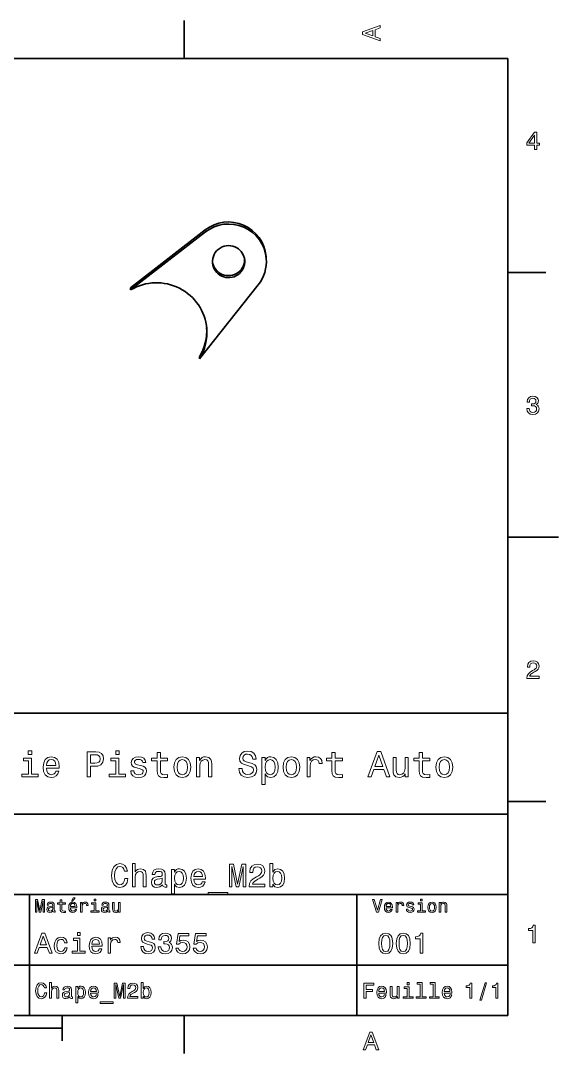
# Model space of a CAD drawing. Extents: x 0 to 297, y 0 to 210.
# Drawn here: x 190.3 to 297, y 2.5 to 207.5 of the extents above; entities that cross this region are included whole.
import ezdxf

# ---------------------------------------------------------------- set-up
doc = ezdxf.new("R2010")
doc.units = 0

msp = doc.modelspace()

# ---------------------------------------------------------------- linework, layer by layer
at = {"color": 7, "lineweight": 35, "ltscale": 0.1875}
for p, q in [((222.699997, 200), (222.699997, 207.5)), ((287, 157.5), (294.5, 157.5)), ((287, 52.5), (294.5, 52.5)), ((222.699997, 10), (222.699997, 2.5))]:
    msp.add_line(p, q, dxfattribs=at)
at = {"color": 7, "lineweight": 35}
for p, q in [((287, 200), (10, 200)), ((287, 10), (287, 200)), ((97, 70), (287, 70)), ((287, 70), (287, 10)), ((162, 50), (287, 50)), ((162, 34), (287, 34)), ((257, 10), (257, 34)), ((162, 20), (287, 20)), ((10, 10), (287, 10)), ((97, 10), (287, 10)), ((98.5, 7.5), (198.5, 7.5))]:
    msp.add_line(p, q, dxfattribs=at)
at = {"color": 7, "lineweight": 35, "ltscale": 0.469645}
for p, q in [((226.898575, 165.957382), (212.050308, 154.449341)), ((226.932709, 165.555969), (212.084442, 154.047928))]:
    msp.add_line(p, q, dxfattribs=at)
at = {"color": 7, "lineweight": 13, "ltscale": 0.010072}
msp.add_line((226.932709, 165.555969), (226.898575, 165.957382), dxfattribs=at)
at = {"color": 7, "lineweight": 35, "ltscale": 0.010072}
for p, q in [((239.011261, 160.306076), (238.977127, 160.707489)), ((212.084442, 154.047928), (212.050308, 154.449341))]:
    msp.add_line(p, q, dxfattribs=at)
at = {"color": 7, "lineweight": 35, "ltscale": 0.469082}
msp.add_line((237.424927, 155.052078), (225.768158, 140.348999), dxfattribs=at)
at = {"color": 7, "lineweight": 35, "ltscale": 0.010071}
msp.add_line((225.734024, 140.750397), (225.768158, 140.348999), dxfattribs=at)
at = {"color": 7, "lineweight": 35, "ltscale": 0.25}
for p, q in [((287, 105), (297, 105)), ((192, 10), (192, 20))]:
    msp.add_line(p, q, dxfattribs=at)
at = {"color": 7, "lineweight": 35, "ltscale": 0.35}
msp.add_line((192, 20), (192, 34), dxfattribs=at)
at = {"color": 7, "lineweight": 35, "ltscale": 0.125}
msp.add_line((198.5, 10), (198.5, 5), dxfattribs=at)
at = {"color": 7, "lineweight": 13}
for points in [[(261.633209, 203.466858), (261.633209, 203.930847), (260.604401, 204.298996), (260.604401, 205.695969), (261.633209, 206.064133), (261.633209, 206.538193), (258.128174, 205.257217), (258.128174, 204.742798)], [(260.17572, 204.460388), (258.632477, 205), (260.17572, 205.539627)], [(292.277374, 181.916794), (292.731262, 181.916794), (292.731262, 182.784225), (293.23056, 182.784225), (293.23056, 183.187683), (292.731262, 183.187683), (292.731262, 185.341141), (292.272339, 185.341141), (290.739197, 183.228027), (290.739197, 182.784225), (292.277374, 182.784225)], [(291.162842, 183.187683), (292.277374, 184.756134), (292.277374, 183.187683)], [(290.729126, 130.51622), (290.729126, 130.480911), (290.809814, 129.996765), (291.046844, 129.633652), (291.420044, 129.401657), (291.914276, 129.315933), (292.438782, 129.401657), (292.832153, 129.623566), (293.08429, 129.976593), (293.175079, 130.430481), (293.134735, 130.728027), (293.023773, 130.970108), (292.842224, 131.156708), (292.600159, 131.292877), (292.927948, 131.565216), (293.043945, 131.998932), (292.968292, 132.392303), (292.751434, 132.68985), (292.398407, 132.87645), (291.914276, 132.942017), (291.460388, 132.861313), (291.112396, 132.63942), (290.885468, 132.286392), (290.809814, 131.817368), (290.809814, 131.782074), (291.258636, 131.782074), (291.299011, 132.104828), (291.430115, 132.336823), (291.641937, 132.478027), (291.939484, 132.528473), (292.201721, 132.488113), (292.393372, 132.382217), (292.509369, 132.210739), (292.554749, 131.97876), (292.509369, 131.731628), (292.388336, 131.565216), (292.176514, 131.46434), (291.889069, 131.434082), (291.692383, 131.439133), (291.692383, 131.04071), (291.939484, 131.050797), (292.257202, 131.005417), (292.494232, 130.884369), (292.635468, 130.687683), (292.685883, 130.430481), (292.630402, 130.13797), (292.484161, 129.921112), (292.252167, 129.784943), (291.944519, 129.739563), (291.626801, 129.789993), (291.394806, 129.941284), (291.248566, 130.183365), (291.193085, 130.51622)], [(290.76947, 76.916786), (293.175079, 76.916786), (293.175079, 77.350502), (291.273773, 77.350502), (291.3797, 77.587532), (291.561249, 77.784218), (292.121033, 78.142288), (292.418579, 78.293587), (292.751434, 78.510445), (292.988464, 78.762604), (293.124634, 79.060158), (293.175079, 79.398056), (293.089355, 79.821686), (292.852325, 80.154541), (292.489197, 80.366356), (292.020172, 80.442001), (291.536041, 80.35627), (291.167877, 80.119232), (290.930847, 79.740997), (290.850159, 79.241714), (290.850159, 79.171112), (291.309082, 79.171112), (291.309082, 79.211456), (291.354462, 79.554398), (291.490631, 79.806557), (291.707489, 79.967941), (291.994965, 80.023415), (292.287476, 79.972984), (292.504333, 79.846901), (292.645538, 79.650215), (292.695984, 79.403099), (292.660675, 79.171112), (292.56485, 78.974426), (292.403473, 78.802956), (292.181549, 78.651657), (291.884003, 78.490273), (291.389771, 78.177589), (291.041779, 77.844742), (290.835022, 77.441284), (290.76947, 76.931915)], [(192.439484, 62.554031), (191.769455, 62.554031), (191.769455, 61.833572), (192.439484, 61.833572)], [(203.462524, 57.381123), (204.125351, 57.381123), (204.125351, 59.492073), (204.860229, 59.492073), (205.602295, 59.528095), (206.193085, 59.780258), (206.574921, 60.270172), (206.704605, 60.940201), (206.603745, 61.559795), (206.315552, 62.013687), (205.840057, 62.287464), (205.191635, 62.381123), (203.462524, 62.381123)], [(205.01152, 61.76873), (205.443802, 61.725502), (205.760803, 61.588615), (205.94812, 61.336452), (206.01297, 60.940201), (205.940918, 60.522331), (205.746399, 60.270172), (205.414978, 60.140488), (204.96109, 60.104465), (204.125351, 60.104465), (204.125351, 61.76873)], [(209.788177, 62.554031), (209.118149, 62.554031), (209.118149, 61.833572), (209.788177, 61.833572)], [(217.353027, 60.579971), (217.353027, 58.64193), (217.396255, 58.015129), (217.597992, 57.582851), (218.001434, 57.330688), (218.685883, 57.244236), (219.43515, 57.280258), (219.43515, 57.827808), (218.887604, 57.78458), (218.390488, 57.842216), (218.123917, 58.022331), (218.008652, 58.324928), (217.98703, 58.75), (217.98703, 60.579971), (219.43515, 60.579971), (219.43515, 61.120316), (217.98703, 61.120316), (217.98703, 62.251438), (217.353027, 62.251438), (217.353027, 61.120316), (216.257935, 61.120316), (216.257935, 60.579971)], [(234.20462, 59.030979), (233.548996, 59.030979), (233.693085, 58.267288), (234.053314, 57.70533), (234.608078, 57.366714), (235.357361, 57.244236), (236.099426, 57.359509), (236.654175, 57.67651), (237.007202, 58.17363), (237.136902, 58.82925), (237.028824, 59.420029), (236.726227, 59.801872), (236.236313, 60.054031), (235.580704, 60.241352), (235.018738, 60.378242), (234.651306, 60.536743), (234.442368, 60.767288), (234.377533, 61.127522), (234.442368, 61.451729), (234.629684, 61.696686), (234.917877, 61.862389), (235.314133, 61.920029), (235.71759, 61.84798), (236.034592, 61.653458), (236.24353, 61.32925), (236.344391, 60.889767), (237, 60.889767), (237, 60.904179), (236.884735, 61.581409), (236.546112, 62.085732), (236.01297, 62.402737), (235.292511, 62.510807), (234.644104, 62.402737), (234.139771, 62.100143), (233.815567, 61.631844), (233.700287, 61.026657), (233.793961, 60.486309), (234.067734, 60.118874), (234.5, 59.873917), (235.09079, 59.6866), (235.674362, 59.520893), (236.113831, 59.362389), (236.380402, 59.131844), (236.47406, 58.757202), (236.387619, 58.375359), (236.164276, 58.087173), (235.825653, 57.907059), (235.386169, 57.849422), (234.896255, 57.928673), (234.521622, 58.159222), (234.283875, 58.533859)], [(252.05043, 60.579971), (252.05043, 58.64193), (252.093658, 58.015129), (252.29538, 57.582851), (252.698853, 57.330688), (253.383286, 57.244236), (254.132568, 57.280258), (254.132568, 57.827808), (253.585022, 57.78458), (253.087891, 57.842216), (252.82132, 58.022331), (252.706055, 58.324928), (252.684448, 58.75), (252.684448, 60.579971), (254.132568, 60.579971), (254.132568, 61.120316), (252.684448, 61.120316), (252.684448, 62.251438), (252.05043, 62.251438), (252.05043, 61.120316), (250.955322, 61.120316), (250.955322, 60.579971)], [(259.175781, 57.381123), (259.838623, 57.381123), (260.364563, 58.850864), (262.360229, 58.850864), (262.886169, 57.381123), (263.563416, 57.381123), (261.733429, 62.388329), (260.998566, 62.388329)], [(260.595093, 59.463257), (261.365997, 61.667866), (262.136902, 59.463257)], [(269.399109, 60.579971), (269.399109, 58.64193), (269.442352, 58.015129), (269.644073, 57.582851), (270.047546, 57.330688), (270.731995, 57.244236), (271.481262, 57.280258), (271.481262, 57.827808), (270.933716, 57.78458), (270.436584, 57.842216), (270.170013, 58.022331), (270.054749, 58.324928), (270.033142, 58.75), (270.033142, 60.579971), (271.481262, 60.579971), (271.481262, 61.120316), (270.033142, 61.120316), (270.033142, 62.251438), (269.399109, 62.251438), (269.399109, 61.120316), (268.304016, 61.120316), (268.304016, 60.579971)], [(192.417862, 57.914265), (192.417862, 61.120316), (190.789627, 61.120316), (190.789627, 60.579971), (191.783859, 60.579971), (191.783859, 57.914265), (190.48703, 57.914265), (190.48703, 57.381123), (193.729111, 57.381123), (193.729111, 57.914265)], [(195.37175, 59.131844), (197.907776, 59.131844), (197.914978, 59.427231), (197.799713, 60.255764), (197.482712, 60.875359), (196.978378, 61.25), (196.30835, 61.386887), (195.65274, 61.242794), (195.148407, 60.839336), (194.824203, 60.183716), (194.708923, 59.319164), (194.817001, 58.432995), (195.141205, 57.78458), (195.638321, 57.381123), (196.286743, 57.244236), (196.848694, 57.337894), (197.309799, 57.582851), (197.648407, 57.971901), (197.842941, 58.490631), (197.216141, 58.490631), (197.086456, 58.20245), (196.899139, 57.986309), (196.365997, 57.8134), (195.955322, 57.892651), (195.645538, 58.14481), (195.443802, 58.555473), (195.37175, 59.110229)], [(195.37175, 59.664986), (195.451004, 60.162102), (195.645538, 60.529537), (195.940918, 60.75288), (196.329971, 60.83213), (196.711807, 60.75288), (197.007202, 60.529537), (197.187317, 60.162102), (197.252167, 59.664986)], [(209.766571, 57.914265), (209.766571, 61.120316), (208.138321, 61.120316), (208.138321, 60.579971), (209.132568, 60.579971), (209.132568, 57.914265), (207.835724, 57.914265), (207.835724, 57.381123), (211.077805, 57.381123), (211.077805, 57.914265)], [(214.060516, 59.636166), (213.44812, 59.780258), (212.994232, 59.945965), (212.842941, 60.28458), (212.886169, 60.522331), (213.03746, 60.695244), (213.282425, 60.803314), (213.635437, 60.846542), (213.97406, 60.803314), (214.240631, 60.67363), (214.413544, 60.479107), (214.485596, 60.219738), (215.105194, 60.219738), (215.105194, 60.23415), (214.997116, 60.70245), (214.701721, 61.069885), (214.240631, 61.30043), (213.635437, 61.386887), (213.023056, 61.30043), (212.57637, 61.062679), (212.29538, 60.709652), (212.208939, 60.262966), (212.273773, 59.830688), (212.475494, 59.528095), (212.806915, 59.311958), (213.289627, 59.16066), (213.995682, 58.987751), (214.427948, 58.807636), (214.543228, 58.663544), (214.586456, 58.447407), (214.521606, 58.180836), (214.348694, 57.979107), (214.067719, 57.849422), (213.693085, 57.806194), (213.296829, 57.849422), (213.008636, 58.000721), (212.814117, 58.245674), (212.734863, 58.584293), (212.122482, 58.584293), (212.223343, 58.007923), (212.518738, 57.590057), (212.98703, 57.337894), (213.635437, 57.244236), (214.312683, 57.337894), (214.809799, 57.590057), (215.112396, 57.993515), (215.220459, 58.519451), (215.141205, 58.973343), (214.917862, 59.283138), (214.55043, 59.484871)], [(220.65274, 59.311958), (220.768005, 58.432995), (221.099426, 57.78458), (221.625366, 57.381123), (222.331421, 57.244236), (223.030258, 57.381123), (223.556198, 57.777374), (223.887604, 58.425793), (224.010086, 59.311958), (223.887604, 60.190922), (223.556198, 60.846542), (223.030258, 61.242794), (222.331421, 61.386887), (221.625366, 61.242794), (221.099426, 60.839336), (220.768005, 60.190922)], [(221.301147, 59.319164), (221.365997, 59.967579), (221.567719, 60.435879), (221.891937, 60.72406), (222.331421, 60.824928), (222.763687, 60.72406), (223.087891, 60.443081), (223.289627, 59.967579), (223.361679, 59.319164), (223.289627, 58.663544), (223.087891, 58.188038), (222.763687, 57.899853), (222.331421, 57.806194), (221.891937, 57.899853), (221.567719, 58.188038), (221.365997, 58.663544)], [(225.177246, 57.381123), (225.811249, 57.381123), (225.811249, 59.614552), (225.876083, 60.12608), (226.085022, 60.500717), (226.409225, 60.731266), (226.841507, 60.817722), (227.187317, 60.745674), (227.403458, 60.551151), (227.511536, 60.226944), (227.547546, 59.794666), (227.547546, 57.381123), (228.181564, 57.381123), (228.181564, 59.924351), (228.15274, 60.435879), (228.023056, 60.86095), (227.597992, 61.25), (226.935165, 61.386887), (226.567719, 61.336452), (226.257935, 61.199566), (225.991364, 60.969017), (225.782425, 60.659222), (225.782425, 61.25), (225.177246, 61.25)], [(238.786743, 60.652016), (238.786743, 61.25), (238.15274, 61.25), (238.15274, 55.882565), (238.786743, 55.882565), (238.786743, 57.971901), (239.010101, 57.633286), (239.262253, 57.409943), (239.896271, 57.244236), (240.50145, 57.381123), (240.976959, 57.791786), (241.286743, 58.440201), (241.402023, 59.319164), (241.286743, 60.190922), (240.976959, 60.839336), (240.50145, 61.242794), (239.896271, 61.386887), (239.550446, 61.343658), (239.255051, 61.206772), (239.002899, 60.976223)], [(239.788193, 57.8134), (239.363129, 57.907059), (239.053314, 58.195244), (238.858795, 58.663544), (238.793945, 59.319164), (238.858795, 59.967579), (239.053314, 60.435879), (239.363129, 60.716858), (239.788193, 60.817722), (240.177246, 60.716858), (240.48703, 60.428673), (240.681564, 59.960373), (240.753601, 59.319164), (240.681564, 58.67075), (240.48703, 58.195244), (240.177246, 57.907059)], [(242.338623, 59.311958), (242.453888, 58.432995), (242.785309, 57.78458), (243.311249, 57.381123), (244.017303, 57.244236), (244.716141, 57.381123), (245.242081, 57.777374), (245.573486, 58.425793), (245.695969, 59.311958), (245.573486, 60.190922), (245.242081, 60.846542), (244.716141, 61.242794), (244.017303, 61.386887), (243.311249, 61.242794), (242.785309, 60.839336), (242.453888, 60.190922)], [(242.98703, 59.319164), (243.05188, 59.967579), (243.253601, 60.435879), (243.57782, 60.72406), (244.017303, 60.824928), (244.449585, 60.72406), (244.773773, 60.443081), (244.97551, 59.967579), (245.047546, 59.319164), (244.97551, 58.663544), (244.773773, 58.188038), (244.449585, 57.899853), (244.017303, 57.806194), (243.57782, 57.899853), (243.253601, 58.188038), (243.05188, 58.663544)], [(247.100861, 57.381123), (247.734863, 57.381123), (247.734863, 59.592937), (247.799713, 60.12608), (247.994232, 60.507923), (248.311249, 60.738472), (248.736313, 60.817722), (249.053314, 60.767288), (249.291077, 60.623199), (249.435165, 60.378242), (249.485596, 60.046829), (250.126801, 60.046829), (250.040344, 60.630402), (249.802597, 61.048271), (249.406342, 61.30043), (248.865997, 61.386887), (248.498566, 61.32925), (248.181549, 61.185158), (247.900574, 60.940201), (247.677246, 60.608788), (247.677246, 61.25), (247.100861, 61.25)], [(267.194519, 61.25), (266.560516, 61.25), (266.560516, 59.016571), (266.488464, 58.497837), (266.279541, 58.123196), (265.955322, 57.892651), (265.530243, 57.820602), (265.19165, 57.878242), (264.975494, 58.051151), (264.853027, 58.346542), (264.824219, 58.764408), (264.824219, 61.25), (264.190186, 61.25), (264.190186, 58.706772), (264.211792, 58.195244), (264.348694, 57.770172), (264.766571, 57.381123), (265.436584, 57.244236), (265.796814, 57.294666), (266.106628, 57.424351), (266.373199, 57.647694), (266.589325, 57.971901), (266.589325, 57.381123), (267.194519, 57.381123)], [(272.698853, 59.311958), (272.814117, 58.432995), (273.145508, 57.78458), (273.671448, 57.381123), (274.377502, 57.244236), (275.076355, 57.381123), (275.602295, 57.777374), (275.933716, 58.425793), (276.056183, 59.311958), (275.933716, 60.190922), (275.602295, 60.846542), (275.076355, 61.242794), (274.377502, 61.386887), (273.671448, 61.242794), (273.145508, 60.839336), (272.814117, 60.190922)], [(273.34726, 59.319164), (273.412109, 59.967579), (273.613831, 60.435879), (273.938019, 60.72406), (274.377502, 60.824928), (274.809784, 60.72406), (275.134003, 60.443081), (275.335724, 59.967579), (275.407776, 59.319164), (275.335724, 58.663544), (275.134003, 58.188038), (274.809784, 57.899853), (274.377502, 57.806194), (273.938019, 57.899853), (273.613831, 58.188038), (273.412109, 58.663544)], [(210.9366, 37.203171), (210.806915, 36.658501), (210.592941, 36.269451), (210.294662, 36.029537), (209.944519, 35.951729), (209.523056, 36.068443), (209.192352, 36.418587), (208.971893, 36.989193), (208.900574, 37.780258), (208.971893, 38.564842), (209.185867, 39.14193), (209.516571, 39.492073), (209.944519, 39.615273), (210.255753, 39.55043), (210.521606, 39.368874), (210.729095, 39.077087), (210.87175, 38.675072), (211.487747, 38.675072), (211.293228, 39.291065), (210.956039, 39.757923), (210.495667, 40.049709), (209.944519, 40.153458), (209.257202, 39.991352), (208.731979, 39.537464), (208.394806, 38.791786), (208.278091, 37.780258), (208.394806, 36.76873), (208.731979, 36.023052), (209.257202, 35.562679), (209.944519, 35.407059), (210.547546, 35.530258), (211.033859, 35.873917), (211.377518, 36.438038), (211.559067, 37.203171)], [(212.447403, 35.530258), (213.018005, 35.530258), (213.018005, 37.540344), (213.07637, 38.000721), (213.264404, 38.337894), (213.556198, 38.545387), (213.945236, 38.623199), (214.256485, 38.558357), (214.451004, 38.383286), (214.548264, 38.091499), (214.580688, 37.70245), (214.580688, 35.530258), (215.151291, 35.530258), (215.151291, 37.819164), (215.125351, 38.279537), (215.008636, 38.662102), (214.626068, 39.012245), (214.029541, 39.135445), (213.705322, 39.090057), (213.426514, 38.966858), (213.193085, 38.772331), (213.018005, 38.506485), (213.018005, 40.185879), (212.447403, 40.185879)], [(218.419312, 35.98415), (218.419312, 35.964695), (218.451721, 35.744236), (218.548981, 35.588615), (218.957489, 35.465416), (219.275208, 35.517288), (219.275208, 35.958214), (219.139038, 35.938759), (218.957489, 36.023052), (218.925064, 36.282421), (218.925064, 38.085014), (218.84726, 38.545387), (218.620316, 38.869595), (218.224777, 39.064121), (217.667145, 39.135445), (217.122467, 39.057636), (216.720459, 38.837173), (216.467575, 38.493515), (216.383286, 38.039623), (216.383286, 38.000721), (216.895523, 38.000721), (216.940918, 38.273052), (217.083572, 38.467579), (217.317001, 38.584293), (217.64769, 38.629681), (217.965408, 38.59726), (218.192352, 38.5), (218.328522, 38.331409), (218.373917, 38.09798), (218.347977, 37.825645), (218.244232, 37.68948), (217.984863, 37.624638), (217.49855, 37.572765), (216.940918, 37.456051), (216.54538, 37.248558), (216.311951, 36.924351), (216.240631, 36.444523), (216.305466, 36.016571), (216.506485, 35.698845), (216.830688, 35.497837), (217.278091, 35.426514), (217.881119, 35.562679)], [(220.792496, 38.474064), (220.792496, 39.012245), (220.221893, 39.012245), (220.221893, 34.181557), (220.792496, 34.181557), (220.792496, 36.061958), (220.993515, 35.757202), (221.220459, 35.556194), (221.791061, 35.407059), (222.335724, 35.530258), (222.763687, 35.899857), (223.042496, 36.483429), (223.146255, 37.274494), (223.042496, 38.059078), (222.763687, 38.642651), (222.335724, 39.005764), (221.791061, 39.135445), (221.479828, 39.096542), (221.213974, 38.973343), (220.98703, 38.76585)], [(224.657059, 37.105907), (226.939484, 37.105907), (226.945953, 37.371758), (226.842209, 38.117435), (226.556915, 38.675072), (226.103027, 39.012245), (225.5, 39.135445), (224.909943, 39.005764), (224.456055, 38.642651), (224.164261, 38.052593), (224.060516, 37.274494), (224.157776, 36.476944), (224.44957, 35.893372), (224.896973, 35.530258), (225.480545, 35.407059), (225.986313, 35.491352), (226.401291, 35.711815), (226.706055, 36.061958), (226.881119, 36.528816), (226.317001, 36.528816), (226.200287, 36.269451), (226.031693, 36.074928), (225.551865, 35.919308), (225.182266, 35.990631), (224.903458, 36.217579), (224.721893, 36.587173), (224.657059, 37.086452)], [(231.685883, 35.530258), (232.18515, 35.530258), (232.18515, 39.615273), (233.028091, 35.530258), (233.585724, 35.530258), (234.42218, 39.615273), (234.42218, 35.530258), (234.927948, 35.530258), (234.927948, 40.030258), (234.136887, 40.030258), (233.306915, 36.061958), (232.483429, 40.030258), (231.685883, 40.030258)], [(235.628235, 35.530258), (238.721176, 35.530258), (238.721176, 36.087894), (236.276657, 36.087894), (236.412811, 36.392651), (236.64624, 36.645531), (237.365997, 37.105907), (237.74855, 37.30043), (238.176514, 37.57925), (238.481262, 37.903458), (238.656342, 38.286022), (238.721176, 38.720459), (238.610947, 39.265129), (238.306183, 39.693081), (237.839325, 39.965416), (237.236298, 40.062679), (236.613831, 39.95245), (236.140488, 39.647694), (235.835724, 39.161381), (235.731979, 38.519451), (235.731979, 38.428673), (236.322037, 38.428673), (236.322037, 38.480545), (236.380402, 38.921467), (236.555466, 39.245674), (236.83429, 39.453171), (237.203888, 39.524494), (237.579971, 39.459652), (237.85878, 39.29755), (238.040344, 39.044666), (238.105179, 38.726944), (238.059799, 38.428673), (237.9366, 38.175793), (237.729095, 37.95533), (237.443802, 37.760807), (237.061234, 37.553314), (236.425781, 37.151295), (235.978378, 36.723343), (235.712524, 36.204609), (235.628235, 35.549709)], [(240.309784, 36.068443), (240.731262, 35.569164), (241.30835, 35.407059), (241.853027, 35.530258), (242.28746, 35.899857), (242.559784, 36.489914), (242.663544, 37.274494), (242.559784, 38.059078), (242.280975, 38.642651), (241.853027, 39.005764), (241.30835, 39.135445), (240.737747, 38.966858), (240.504318, 38.759365), (240.309784, 38.480545), (240.309784, 40.185879), (239.739182, 40.185879), (239.739182, 35.530258), (240.309784, 35.530258)], [(218.354462, 36.749279), (218.276657, 36.412102), (218.069153, 36.152737), (217.757919, 35.98415), (217.375351, 35.925793), (217.128952, 35.958214), (216.953888, 36.061958), (216.843658, 36.243515), (216.811234, 36.496395), (216.837173, 36.723343), (216.940918, 36.885445), (217.355896, 37.067001), (217.881119, 37.14481), (218.354462, 37.30043)], [(221.693802, 35.919308), (221.311234, 36.003601), (221.03241, 36.262966), (220.857346, 36.684437), (220.798981, 37.274494), (220.857346, 37.858067), (221.03241, 38.279537), (221.311234, 38.532421), (221.693802, 38.623199), (222.043945, 38.532421), (222.322754, 38.273052), (222.497833, 37.851585), (222.562683, 37.274494), (222.497833, 36.690922), (222.322754, 36.262966), (222.043945, 36.003601)], [(224.657059, 37.585735), (224.728378, 38.033138), (224.903458, 38.363831), (225.169312, 38.564842), (225.51944, 38.636166), (225.863113, 38.564842), (226.128952, 38.363831), (226.291061, 38.033138), (226.349426, 37.585735)], [(242.079956, 37.274494), (242.015121, 36.690922), (241.840057, 36.262966), (241.561234, 36.003601), (241.21109, 35.919308), (240.828522, 36.003601), (240.549713, 36.262966), (240.374634, 36.684437), (240.316284, 37.274494), (240.374634, 37.858067), (240.549713, 38.279537), (240.828522, 38.532421), (241.21109, 38.623199), (241.561234, 38.532421), (241.840057, 38.273052), (242.015121, 37.851585)], [(193.183716, 30.530979), (193.46109, 30.530979), (193.46109, 32.80043), (193.929398, 30.530979), (194.239197, 30.530979), (194.703888, 32.80043), (194.703888, 30.530979), (194.984863, 30.530979), (194.984863, 33.030979), (194.545395, 33.030979), (194.08429, 30.826368), (193.626801, 33.030979), (193.183716, 33.030979)], [(198.100861, 32.130402), (198.100861, 31.161383), (198.122482, 30.847982), (198.223343, 30.631844), (198.425079, 30.505762), (198.767288, 30.462536), (199.141937, 30.480547), (199.141937, 30.754322), (198.868149, 30.732708), (198.619598, 30.761526), (198.486313, 30.851583), (198.42868, 31.002882), (198.417862, 31.215418), (198.417862, 32.130402), (199.141937, 32.130402), (199.141937, 32.400574), (198.417862, 32.400574), (198.417862, 32.966137), (198.100861, 32.966137), (198.100861, 32.400574), (197.553314, 32.400574), (197.553314, 32.130402)], [(200.341492, 32.728386), (200.554031, 32.728386), (201.054749, 33.340778), (200.701736, 33.340778)], [(205.161377, 33.117435), (204.82637, 33.117435), (204.82637, 32.757202), (205.161377, 32.757202)], [(227.451721, 34.453888), (227.451721, 34), (231.355179, 34), (231.355179, 34.453888)], [(261.71109, 33.03458), (261.08429, 30.905619), (260.439484, 33.03458), (260.09726, 33.03458), (260.904175, 30.530979), (261.264404, 30.530979), (262.053314, 33.03458)], [(269.992798, 33.117435), (269.657776, 33.117435), (269.657776, 32.757202), (269.992798, 32.757202)], [(196.656342, 30.78314), (196.656342, 30.772333), (196.674347, 30.649855), (196.728394, 30.5634), (196.955338, 30.494957), (197.131851, 30.523775), (197.131851, 30.768732), (197.056198, 30.757925), (196.955338, 30.804754), (196.937317, 30.948847), (196.937317, 31.950287), (196.894089, 32.206051), (196.768005, 32.386166), (196.548264, 32.494236), (196.23848, 32.533859), (195.935883, 32.490635), (195.71254, 32.368156), (195.572052, 32.177231), (195.525223, 31.925072), (195.525223, 31.903458), (195.809799, 31.903458), (195.835022, 32.054756), (195.914261, 32.162823), (196.043945, 32.227665), (196.227661, 32.25288), (196.404175, 32.234871), (196.530258, 32.180836), (196.605911, 32.087173), (196.631119, 31.957493), (196.616714, 31.806194), (196.559082, 31.730547), (196.414978, 31.694523), (196.144806, 31.665705), (195.835022, 31.600864), (195.61528, 31.48559), (195.485596, 31.305475), (195.445969, 31.038904), (195.481995, 30.801151), (195.593658, 30.62464), (195.773773, 30.512968), (196.022339, 30.473343), (196.357346, 30.54899)], [(196.620316, 31.208212), (196.577087, 31.020893), (196.461823, 30.876801), (196.28891, 30.78314), (196.07637, 30.750719), (195.939484, 30.768732), (195.842224, 30.826368), (195.780975, 30.927233), (195.76297, 31.067722), (195.777374, 31.193804), (195.835022, 31.283861), (196.065567, 31.384726), (196.357346, 31.427954), (196.620316, 31.514408)], [(200.121765, 31.40634), (201.389771, 31.40634), (201.393372, 31.554033), (201.335739, 31.9683), (201.177231, 32.278099), (200.925079, 32.465416), (200.590057, 32.533859), (200.262253, 32.461815), (200.010086, 32.260086), (199.847977, 31.932276), (199.790344, 31.5), (199.844376, 31.056915), (200.006485, 30.732708), (200.255051, 30.530979), (200.579254, 30.462536), (200.860229, 30.509365), (201.090775, 30.631844), (201.260086, 30.826368), (201.357346, 31.085733), (201.043945, 31.085733), (200.979111, 30.941643), (200.885452, 30.833572), (200.618881, 30.747118), (200.413544, 30.786743), (200.258652, 30.912823), (200.157776, 31.118155), (200.121765, 31.395533)], [(200.121765, 31.672911), (200.161377, 31.921469), (200.258652, 32.105186), (200.406342, 32.216858), (200.600861, 32.256485), (200.791794, 32.216858), (200.939484, 32.105186), (201.029541, 31.921469), (201.061966, 31.672911)], [(202.131851, 30.530979), (202.448853, 30.530979), (202.448853, 31.636887), (202.481262, 31.903458), (202.578537, 32.094379), (202.73703, 32.209652), (202.94957, 32.249279), (203.108063, 32.224064), (203.226944, 32.152016), (203.298996, 32.029537), (203.324203, 31.863832), (203.644806, 31.863832), (203.601593, 32.155621), (203.482712, 32.364552), (203.284576, 32.490635), (203.014404, 32.533859), (202.830688, 32.505043), (202.672195, 32.432995), (202.531708, 32.310516), (202.420029, 32.144814), (202.420029, 32.465416), (202.131851, 32.465416)], [(205.150574, 30.79755), (205.150574, 32.400574), (204.336456, 32.400574), (204.336456, 32.130402), (204.833572, 32.130402), (204.833572, 30.79755), (204.185165, 30.79755), (204.185165, 30.530979), (205.806198, 30.530979), (205.806198, 30.79755)], [(207.499283, 30.78314), (207.499283, 30.772333), (207.517288, 30.649855), (207.57132, 30.5634), (207.798264, 30.494957), (207.974777, 30.523775), (207.974777, 30.768732), (207.899139, 30.757925), (207.798264, 30.804754), (207.780258, 30.948847), (207.780258, 31.950287), (207.73703, 32.206051), (207.610947, 32.386166), (207.391205, 32.494236), (207.081406, 32.533859), (206.778824, 32.490635), (206.555481, 32.368156), (206.414978, 32.177231), (206.368149, 31.925072), (206.368149, 31.903458), (206.65274, 31.903458), (206.677948, 32.054756), (206.757202, 32.162823), (206.886887, 32.227665), (207.070602, 32.25288), (207.247116, 32.234871), (207.373199, 32.180836), (207.448853, 32.087173), (207.47406, 31.957493), (207.459656, 31.806194), (207.402023, 31.730547), (207.257919, 31.694523), (206.987747, 31.665705), (206.677948, 31.600864), (206.458206, 31.48559), (206.328537, 31.305475), (206.28891, 31.038904), (206.324921, 30.801151), (206.4366, 30.62464), (206.616714, 30.512968), (206.86528, 30.473343), (207.200287, 30.54899)], [(207.463257, 31.208212), (207.420029, 31.020893), (207.304749, 30.876801), (207.131851, 30.78314), (206.919312, 30.750719), (206.782425, 30.768732), (206.68515, 30.826368), (206.623917, 30.927233), (206.605911, 31.067722), (206.620316, 31.193804), (206.677948, 31.283861), (206.908508, 31.384726), (207.200287, 31.427954), (207.463257, 31.514408)], [(210.010086, 32.465416), (209.693085, 32.465416), (209.693085, 31.348703), (209.657059, 31.089336), (209.552597, 30.902016), (209.390488, 30.786743), (209.177948, 30.750719), (209.008636, 30.779539), (208.900574, 30.865993), (208.83934, 31.013687), (208.824921, 31.222622), (208.824921, 32.465416), (208.507919, 32.465416), (208.507919, 31.193804), (208.518738, 30.93804), (208.587173, 30.725504), (208.796112, 30.530979), (209.131119, 30.462536), (209.311234, 30.487751), (209.466141, 30.552593), (209.599426, 30.664265), (209.707489, 30.826368), (209.707489, 30.530979), (210.010086, 30.530979)], [(262.784576, 31.40634), (264.052582, 31.40634), (264.056183, 31.554033), (263.998566, 31.9683), (263.840057, 32.278099), (263.587891, 32.465416), (263.252869, 32.533859), (262.925079, 32.461815), (262.672913, 32.260086), (262.510803, 31.932276), (262.453156, 31.5), (262.507202, 31.056915), (262.669312, 30.732708), (262.917877, 30.530979), (263.242065, 30.462536), (263.523041, 30.509365), (263.753601, 30.631844), (263.922913, 30.826368), (264.020172, 31.085733), (263.706787, 31.085733), (263.641937, 30.941643), (263.548279, 30.833572), (263.281708, 30.747118), (263.076355, 30.786743), (262.921478, 30.912823), (262.820618, 31.118155), (262.784576, 31.395533)], [(262.784576, 31.672911), (262.824219, 31.921469), (262.921478, 32.105186), (263.069153, 32.216858), (263.263702, 32.256485), (263.45462, 32.216858), (263.602295, 32.105186), (263.692352, 31.921469), (263.724792, 31.672911)], [(264.794678, 30.530979), (265.111664, 30.530979), (265.111664, 31.636887), (265.144104, 31.903458), (265.241364, 32.094379), (265.399841, 32.209652), (265.612396, 32.249279), (265.770905, 32.224064), (265.889771, 32.152016), (265.961823, 32.029537), (265.98703, 31.863832), (266.307648, 31.863832), (266.264404, 32.155621), (266.145538, 32.364552), (265.947418, 32.490635), (265.677246, 32.533859), (265.49353, 32.505043), (265.335022, 32.432995), (265.194519, 32.310516), (265.082855, 32.144814), (265.082855, 32.465416), (264.794678, 32.465416)], [(267.791779, 31.658501), (267.485596, 31.730547), (267.258636, 31.8134), (267.182983, 31.982708), (267.20462, 32.101585), (267.280273, 32.188038), (267.40274, 32.242073), (267.579254, 32.263687), (267.748566, 32.242073), (267.881836, 32.177231), (267.968292, 32.079971), (268.004333, 31.950287), (268.314117, 31.950287), (268.314117, 31.957493), (268.260101, 32.191643), (268.112396, 32.375359), (267.881836, 32.490635), (267.579254, 32.533859), (267.273041, 32.490635), (267.049713, 32.371758), (266.90921, 32.195244), (266.865997, 31.971901), (266.898407, 31.755764), (266.999268, 31.604465), (267.164978, 31.496397), (267.406342, 31.420748), (267.759369, 31.334293), (267.975494, 31.244236), (268.033142, 31.17219), (268.054749, 31.064121), (268.022339, 30.930836), (267.935883, 30.829971), (267.79538, 30.765129), (267.608063, 30.743515), (267.409943, 30.765129), (267.265839, 30.840778), (267.168579, 30.963255), (267.128967, 31.132565), (266.822754, 31.132565), (266.873199, 30.844379), (267.020905, 30.635447), (267.255035, 30.509365), (267.579254, 30.462536), (267.917877, 30.509365), (268.166412, 30.635447), (268.317719, 30.837175), (268.371765, 31.100143), (268.332123, 31.327089), (268.220459, 31.481987), (268.036743, 31.582851)], [(269.981995, 30.79755), (269.981995, 32.400574), (269.167877, 32.400574), (269.167877, 32.130402), (269.664978, 32.130402), (269.664978, 30.79755), (269.016571, 30.79755), (269.016571, 30.530979), (270.637604, 30.530979), (270.637604, 30.79755)], [(271.087891, 31.496397), (271.145538, 31.056915), (271.311249, 30.732708), (271.574219, 30.530979), (271.927246, 30.462536), (272.276672, 30.530979), (272.539612, 30.729107), (272.705322, 31.053314), (272.766571, 31.496397), (272.705322, 31.935879), (272.539612, 32.263687), (272.276672, 32.461815), (271.927246, 32.533859), (271.574219, 32.461815), (271.311249, 32.260086), (271.145538, 31.935879)], [(271.412109, 31.5), (271.444519, 31.824207), (271.54538, 32.058357), (271.707489, 32.20245), (271.927246, 32.25288), (272.143372, 32.20245), (272.305481, 32.061958), (272.406342, 31.824207), (272.442352, 31.5), (272.406342, 31.17219), (272.305481, 30.934437), (272.143372, 30.790344), (271.927246, 30.743515), (271.707489, 30.790344), (271.54538, 30.934437), (271.444519, 31.17219)], [(273.350159, 30.530979), (273.667145, 30.530979), (273.667145, 31.647694), (273.699554, 31.903458), (273.804047, 32.090778), (273.966125, 32.206051), (274.182281, 32.249279), (274.355194, 32.213257), (274.463257, 32.115993), (274.517303, 31.95389), (274.535309, 31.737751), (274.535309, 30.530979), (274.852295, 30.530979), (274.852295, 31.802593), (274.837891, 32.058357), (274.773041, 32.270893), (274.560516, 32.465416), (274.229095, 32.533859), (274.04538, 32.508644), (273.890503, 32.440201), (273.757202, 32.324928), (273.65274, 32.170029), (273.65274, 32.465416), (273.350159, 32.465416)], [(291.909241, 24.416786), (292.368164, 24.416786), (292.368164, 27.942001), (292.025208, 27.942001), (291.934448, 27.634365), (291.752899, 27.427593), (291.475525, 27.306557), (291.092224, 27.266211), (291.092224, 26.90814), (291.909241, 26.90814)], [(192.982712, 22.360231), (193.51297, 22.360231), (193.933716, 23.536024), (195.530258, 23.536024), (195.951004, 22.360231), (196.492798, 22.360231), (195.028824, 26.365995), (194.440918, 26.365995)], [(194.118149, 24.025938), (194.734863, 25.789627), (195.351578, 24.025938)], [(198.982712, 24.429396), (199.484146, 24.429396), (199.380402, 24.890491), (199.132568, 25.253603), (198.746399, 25.478386), (198.244949, 25.564842), (197.69165, 25.449568), (197.270889, 25.126802), (197.005768, 24.602306), (196.913544, 23.899136), (197, 23.201731), (197.259369, 22.682999), (197.668594, 22.360231), (198.227661, 22.250721), (198.723343, 22.337177), (199.109512, 22.579252), (199.374634, 22.959656), (199.489914, 23.46686), (199.005768, 23.46686), (198.919312, 23.144093), (198.757919, 22.902018), (198.527374, 22.752163), (198.244949, 22.706053), (197.893372, 22.780981), (197.639771, 23.011528), (197.484146, 23.386168), (197.432281, 23.916428), (197.484146, 24.43516), (197.645538, 24.809799), (197.904892, 25.040346), (198.244949, 25.121038), (198.544662, 25.069164), (198.769455, 24.9366), (198.919312, 24.717581)], [(202.031708, 22.786745), (202.031708, 25.351585), (200.729111, 25.351585), (200.729111, 24.91931), (201.52449, 24.91931), (201.52449, 22.786745), (200.48703, 22.786745), (200.48703, 22.360231), (203.080688, 22.360231), (203.080688, 22.786745)], [(202.048996, 26.49856), (201.51297, 26.49856), (201.51297, 25.922192), (202.048996, 25.922192)], [(204.394806, 23.760807), (206.42363, 23.760807), (206.429398, 23.99712), (206.337173, 24.659943), (206.083572, 25.155621), (205.680115, 25.455332), (205.144089, 25.564842), (204.619598, 25.449568), (204.216141, 25.126802), (203.956772, 24.602306), (203.864548, 23.910664), (203.951004, 23.201731), (204.210373, 22.682999), (204.608063, 22.360231), (205.126801, 22.250721), (205.57637, 22.325649), (205.945251, 22.521614), (206.216141, 22.832853), (206.371765, 23.247839), (205.870316, 23.247839), (205.766571, 23.017292), (205.616714, 22.844381), (205.190201, 22.706053), (204.861664, 22.769453), (204.613831, 22.971182), (204.452454, 23.299713), (204.394806, 23.743517)], [(204.394806, 24.187321), (204.458206, 24.585014), (204.613831, 24.878963), (204.850143, 25.057638), (205.161377, 25.121038), (205.466858, 25.057638), (205.703171, 24.878963), (205.84726, 24.585014), (205.899139, 24.187321)], [(207.610947, 22.360231), (208.118149, 22.360231), (208.118149, 24.129684), (208.170029, 24.556196), (208.325653, 24.861671), (208.579254, 25.04611), (208.919312, 25.10951), (209.172913, 25.069164), (209.363113, 24.953892), (209.478394, 24.757925), (209.518738, 24.492796), (210.031708, 24.492796), (209.96254, 24.959656), (209.772339, 25.293949), (209.455338, 25.495678), (209.023056, 25.564842), (208.729111, 25.518732), (208.47551, 25.40346), (208.250717, 25.207493), (208.072052, 24.942364), (208.072052, 25.455332), (207.610947, 25.455332)], [(214.642654, 23.680117), (214.118149, 23.680117), (214.233429, 23.069164), (214.521606, 22.619596), (214.965424, 22.348703), (215.564835, 22.250721), (216.158508, 22.342941), (216.60231, 22.596542), (216.88472, 22.994238), (216.988464, 23.518732), (216.902023, 23.991356), (216.659943, 24.296831), (216.268005, 24.49856), (215.743515, 24.648417), (215.293945, 24.757925), (215, 24.884727), (214.832855, 25.069164), (214.780975, 25.357349), (214.832855, 25.616714), (214.982712, 25.812681), (215.213257, 25.945246), (215.530258, 25.991356), (215.853027, 25.933718), (216.106628, 25.778099), (216.273773, 25.518732), (216.354462, 25.167149), (216.878967, 25.167149), (216.878967, 25.178675), (216.786743, 25.720463), (216.515854, 26.12392), (216.08934, 26.377522), (215.51297, 26.463978), (214.994232, 26.377522), (214.590775, 26.135448), (214.331406, 25.760807), (214.239197, 25.276657), (214.314117, 24.844381), (214.533142, 24.550434), (214.878967, 24.354467), (215.351593, 24.204613), (215.818451, 24.072046), (216.170029, 23.945246), (216.383286, 23.760807), (216.458206, 23.461096), (216.389053, 23.155621), (216.210373, 22.925074), (215.939484, 22.780981), (215.587891, 22.734871), (215.195969, 22.798271), (214.896255, 22.98271), (214.706055, 23.282421)], [(217.570602, 23.616716), (217.570602, 23.57637), (217.662827, 23.023056), (217.933716, 22.60807), (218.360229, 22.342941), (218.925079, 22.244957), (219.52449, 22.342941), (219.97406, 22.596542), (220.262253, 23), (220.365997, 23.518732), (220.319885, 23.858791), (220.193085, 24.135448), (219.985596, 24.348703), (219.708939, 24.504324), (220.083572, 24.815563), (220.216141, 25.311239), (220.129684, 25.760807), (219.881836, 26.100864), (219.478378, 26.314121), (218.925079, 26.38905), (218.406342, 26.296831), (218.008636, 26.043228), (217.749283, 25.639771), (217.662827, 25.103746), (217.662827, 25.063402), (218.175797, 25.063402), (218.221893, 25.432278), (218.371765, 25.697407), (218.613831, 25.858791), (218.953888, 25.916428), (219.253601, 25.870317), (219.472626, 25.749281), (219.605194, 25.553314), (219.657059, 25.288185), (219.605194, 25.005764), (219.466858, 24.815563), (219.224777, 24.700289), (218.896255, 24.665707), (218.671463, 24.671471), (218.671463, 24.216139), (218.953888, 24.227667), (219.317001, 24.175793), (219.587891, 24.037464), (219.749283, 23.812681), (219.806915, 23.518732), (219.743515, 23.184439), (219.57637, 22.9366), (219.311234, 22.780981), (218.959656, 22.729107), (218.596542, 22.786745), (218.331406, 22.959656), (218.164261, 23.236313), (218.100861, 23.616716)], [(221.0634, 23.40346), (221.190201, 22.930836), (221.472626, 22.56196), (221.887604, 22.331413), (222.417862, 22.244957), (223, 22.348703), (223.455322, 22.631124), (223.743515, 23.080692), (223.853027, 23.657061), (223.755035, 24.193085), (223.478378, 24.613834), (223.046112, 24.884727), (222.48703, 24.98271), (222.054749, 24.913546), (221.720459, 24.723343), (221.881836, 25.801153), (223.634003, 25.801153), (223.634003, 26.273777), (221.495682, 26.273777), (221.17868, 24.152739), (221.639771, 24.152739), (221.97406, 24.423632), (222.400574, 24.521614), (222.769455, 24.458214), (223.051865, 24.273777), (223.230545, 23.991356), (223.293945, 23.628242), (223.230545, 23.265131), (223.046112, 22.98271), (222.763687, 22.804035), (222.400574, 22.740635), (222.095093, 22.780981), (221.858795, 22.913546), (221.685883, 23.121038), (221.599426, 23.40346)], [(224.533142, 23.40346), (224.659943, 22.930836), (224.942352, 22.56196), (225.357346, 22.331413), (225.887604, 22.244957), (226.469742, 22.348703), (226.925064, 22.631124), (227.213257, 23.080692), (227.322769, 23.657061), (227.224777, 24.193085), (226.94812, 24.613834), (226.515839, 24.884727), (225.956772, 24.98271), (225.52449, 24.913546), (225.190201, 24.723343), (225.351578, 25.801153), (227.103745, 25.801153), (227.103745, 26.273777), (224.965424, 26.273777), (224.648407, 24.152739), (225.109512, 24.152739), (225.443802, 24.423632), (225.870316, 24.521614), (226.239197, 24.458214), (226.521606, 24.273777), (226.700287, 23.991356), (226.763687, 23.628242), (226.700287, 23.265131), (226.515839, 22.98271), (226.233429, 22.804035), (225.870316, 22.740635), (225.564835, 22.780981), (225.328522, 22.913546), (225.155609, 23.121038), (225.069153, 23.40346)], [(261.345825, 24.314121), (261.432281, 23.409224), (261.703156, 22.763689), (262.135437, 22.371759), (262.734863, 22.244957), (263.328522, 22.371759), (263.760803, 22.763689), (264.02594, 23.409224), (264.118164, 24.314121), (264.02594, 25.213257), (263.916412, 25.570606), (263.760803, 25.864553), (263.328522, 26.256485), (262.734863, 26.38905), (262.135437, 26.256485), (261.703156, 25.858791), (261.432281, 25.213257)], [(261.899139, 24.314121), (261.945251, 25.011528), (262.089325, 25.51297), (262.348694, 25.806917), (262.734863, 25.910664), (263.115265, 25.806917), (263.374634, 25.51297), (263.518738, 25.011528), (263.56485, 24.314121), (263.518738, 23.610952), (263.374634, 23.10951), (263.115265, 22.815563), (262.734863, 22.717581), (262.348694, 22.815563), (262.089325, 23.10951), (261.945251, 23.610952)], [(264.815552, 24.314121), (264.902008, 23.409224), (265.172913, 22.763689), (265.605194, 22.371759), (266.20462, 22.244957), (266.798279, 22.371759), (267.23056, 22.763689), (267.495667, 23.409224), (267.587891, 24.314121), (267.495667, 25.213257), (267.386169, 25.570606), (267.23056, 25.864553), (266.798279, 26.256485), (266.20462, 26.38905), (265.605194, 26.256485), (265.172913, 25.858791), (264.902008, 25.213257)], [(265.368866, 24.314121), (265.414978, 25.011528), (265.559082, 25.51297), (265.818451, 25.806917), (266.20462, 25.910664), (266.585022, 25.806917), (266.844391, 25.51297), (266.988464, 25.011528), (267.034576, 24.314121), (266.988464, 23.610952), (266.844391, 23.10951), (266.585022, 22.815563), (266.20462, 22.717581), (265.818451, 22.815563), (265.559082, 23.10951), (265.414978, 23.610952)], [(269.570618, 22.360231), (270.095093, 22.360231), (270.095093, 26.38905), (269.703156, 26.38905), (269.599426, 26.037464), (269.391937, 25.801153), (269.074921, 25.662825), (268.636902, 25.616714), (268.636902, 25.207493), (269.570618, 25.207493)], [(195.001434, 14.543948), (194.914978, 14.180836), (194.772339, 13.92147), (194.573486, 13.761528), (194.340057, 13.709655), (194.059082, 13.787464), (193.838623, 14.020894), (193.691635, 14.401298), (193.644089, 14.928675), (193.691635, 15.45173), (193.83429, 15.836456), (194.054749, 16.069885), (194.340057, 16.152018), (194.547546, 16.108789), (194.724777, 15.987753), (194.863113, 15.793228), (194.958206, 15.525217), (195.368881, 15.525217), (195.239197, 15.93588), (195.014404, 16.247118), (194.707489, 16.441643), (194.340057, 16.510807), (193.881851, 16.402739), (193.531708, 16.100145), (193.306915, 15.603026), (193.229111, 14.928675), (193.306915, 14.254323), (193.531708, 13.757205), (193.881851, 13.450289), (194.340057, 13.346542), (194.742081, 13.428675), (195.066284, 13.657782), (195.295395, 14.033862), (195.416428, 14.543948)], [(196.008652, 13.428675), (196.389053, 13.428675), (196.389053, 14.768732), (196.427948, 15.075649), (196.553314, 15.300432), (196.747833, 15.438761), (197.007202, 15.490635), (197.214691, 15.447407), (197.344376, 15.330692), (197.409225, 15.136168), (197.430832, 14.876801), (197.430832, 13.428675), (197.811234, 13.428675), (197.811234, 14.954612), (197.793945, 15.261528), (197.716141, 15.516571), (197.46109, 15.75), (197.0634, 15.832133), (196.84726, 15.801874), (196.661377, 15.719741), (196.505768, 15.590058), (196.389053, 15.412825), (196.389053, 16.532421), (196.008652, 16.532421)], [(208.83429, 13.428675), (209.167145, 13.428675), (209.167145, 16.152018), (209.729111, 13.428675), (210.100861, 13.428675), (210.658508, 16.152018), (210.658508, 13.428675), (210.995682, 13.428675), (210.995682, 16.428675), (210.468292, 16.428675), (209.914978, 13.783141), (209.365997, 16.428675), (208.83429, 16.428675)], [(211.46254, 13.428675), (213.52449, 13.428675), (213.52449, 13.800432), (211.894806, 13.800432), (211.985596, 14.003603), (212.141205, 14.172191), (212.621033, 14.479107), (212.876083, 14.60879), (213.161377, 14.794669), (213.364548, 15.010807), (213.481262, 15.26585), (213.52449, 15.555476), (213.451004, 15.918589), (213.247833, 16.203892), (212.9366, 16.385447), (212.534576, 16.450289), (212.119598, 16.376802), (211.804031, 16.173632), (211.600861, 15.849424), (211.531708, 15.421471), (211.531708, 15.360951), (211.925079, 15.360951), (211.925079, 15.395534), (211.963974, 15.689482), (212.080688, 15.905621), (212.266571, 16.043949), (212.51297, 16.091499), (212.763687, 16.048271), (212.94957, 15.940203), (213.070602, 15.771614), (213.113831, 15.559799), (213.083572, 15.360951), (213.001434, 15.192364), (212.863113, 15.045389), (212.672913, 14.915707), (212.417862, 14.777378), (211.994232, 14.509366), (211.695969, 14.224064), (211.518738, 13.878242), (211.46254, 13.441643)], [(214.583572, 13.787464), (214.864563, 13.454611), (215.249283, 13.346542), (215.612396, 13.428675), (215.902023, 13.675073), (216.083572, 14.068444), (216.15274, 14.591499), (216.083572, 15.114553), (215.89769, 15.503603), (215.612396, 15.745678), (215.249283, 15.832133), (214.868881, 15.719741), (214.713257, 15.581412), (214.583572, 15.395534), (214.583572, 16.532421), (214.203171, 16.532421), (214.203171, 13.428675), (214.583572, 13.428675)], [(258.414978, 13.428675), (258.817017, 13.428675), (258.817017, 14.807637), (260.079254, 14.807637), (260.079254, 15.166427), (258.817017, 15.166427), (258.817017, 16.065563), (260.368866, 16.065563), (260.368866, 16.428675), (258.414978, 16.428675)], [(267.389038, 16.532421), (266.98703, 16.532421), (266.98703, 16.100145), (267.389038, 16.100145)], [(269.572052, 16.212536), (269.572052, 13.748559), (268.789612, 13.748559), (268.789612, 13.428675), (270.73056, 13.428675), (270.73056, 13.748559), (269.952454, 13.748559), (269.952454, 16.532421), (268.975494, 16.532421), (268.975494, 16.212536)], [(272.174347, 16.212536), (272.174347, 13.748559), (271.391937, 13.748559), (271.391937, 13.428675), (273.332855, 13.428675), (273.332855, 13.748559), (272.554749, 13.748559), (272.554749, 16.532421), (271.57782, 16.532421), (271.57782, 16.212536)], [(279.416443, 13.428675), (279.809814, 13.428675), (279.809814, 16.450289), (279.515839, 16.450289), (279.438049, 16.1866), (279.28241, 16.009367), (279.044678, 15.905621), (278.716125, 15.871038), (278.716125, 15.564121), (279.416443, 15.564121)], [(281.42218, 13.026657), (281.720459, 13.026657), (282.766571, 16.510807), (282.463989, 16.510807)], [(284.621033, 13.428675), (285.014404, 13.428675), (285.014404, 16.450289), (284.720459, 16.450289), (284.642639, 16.1866), (284.48703, 16.009367), (284.249268, 15.905621), (283.920746, 15.871038), (283.920746, 15.564121), (284.621033, 15.564121)], [(199.989914, 13.731268), (199.989914, 13.7183), (200.011536, 13.571326), (200.07637, 13.46758), (200.348709, 13.385448), (200.560516, 13.42003), (200.560516, 13.713977), (200.469742, 13.701009), (200.348709, 13.757205), (200.327087, 13.930116), (200.327087, 15.131845), (200.275223, 15.438761), (200.123917, 15.6549), (199.860229, 15.784582), (199.48848, 15.832133), (199.125366, 15.78026), (198.857346, 15.633286), (198.688766, 15.404179), (198.632568, 15.101585), (198.632568, 15.075649), (198.97406, 15.075649), (199.004318, 15.257205), (199.099426, 15.386889), (199.255051, 15.464698), (199.47551, 15.494957), (199.687317, 15.473343), (199.838623, 15.408502), (199.929398, 15.29611), (199.959656, 15.140491), (199.942368, 14.958934), (199.873199, 14.868156), (199.700287, 14.824928), (199.376083, 14.790346), (199.004318, 14.712537), (198.740631, 14.574208), (198.585022, 14.358069), (198.53746, 14.038185), (198.580688, 13.752882), (198.714691, 13.541066), (198.930832, 13.407061), (199.229111, 13.35951), (199.631119, 13.450289)], [(199.946686, 14.241355), (199.894806, 14.016571), (199.756485, 13.84366), (199.548996, 13.731268), (199.293945, 13.692364), (199.129684, 13.713977), (199.01297, 13.783141), (198.939484, 13.904179), (198.917862, 14.072767), (198.935165, 14.224064), (199.004318, 14.332133), (199.280975, 14.453171), (199.631119, 14.505044), (199.946686, 14.60879)], [(201.572052, 15.391211), (201.572052, 15.75), (201.19165, 15.75), (201.19165, 12.529539), (201.572052, 12.529539), (201.572052, 13.783141), (201.706055, 13.579971), (201.857346, 13.445966), (202.237747, 13.346542), (202.600861, 13.428675), (202.886169, 13.675073), (203.072052, 14.064121), (203.141205, 14.591499), (203.072052, 15.114553), (202.886169, 15.503603), (202.600861, 15.745678), (202.237747, 15.832133), (202.030258, 15.806196), (201.853027, 15.724064), (201.701736, 15.585735)], [(202.172913, 13.688041), (201.917862, 13.744237), (201.731995, 13.917148), (201.61528, 14.198127), (201.57637, 14.591499), (201.61528, 14.980548), (201.731995, 15.261528), (201.917862, 15.430116), (202.172913, 15.490635), (202.406342, 15.430116), (202.592224, 15.257205), (202.708939, 14.976225), (202.752167, 14.591499), (202.708939, 14.20245), (202.592224, 13.917148), (202.406342, 13.744237)], [(204.148422, 14.479107), (205.670029, 14.479107), (205.674347, 14.656341), (205.605194, 15.153459), (205.414993, 15.525217), (205.112396, 15.75), (204.710373, 15.832133), (204.317001, 15.745678), (204.014404, 15.503603), (203.819885, 15.110231), (203.750717, 14.591499), (203.815567, 14.059798), (204.010086, 13.67075), (204.308365, 13.428675), (204.697403, 13.346542), (205.034576, 13.402739), (205.311234, 13.549712), (205.514404, 13.783141), (205.631119, 14.09438), (205.255051, 14.09438), (205.177231, 13.92147), (205.06485, 13.791787), (204.744965, 13.688041), (204.498566, 13.735591), (204.312683, 13.886888), (204.19165, 14.133286), (204.148422, 14.466139)], [(204.148422, 14.798992), (204.195969, 15.097262), (204.312683, 15.317724), (204.489914, 15.45173), (204.723343, 15.49928), (204.952454, 15.45173), (205.129684, 15.317724), (205.237747, 15.097262), (205.276657, 14.798992)], [(215.763687, 14.591499), (215.720459, 14.20245), (215.603745, 13.917148), (215.417877, 13.744237), (215.184433, 13.688041), (214.929398, 13.744237), (214.743515, 13.917148), (214.626801, 14.198127), (214.587891, 14.591499), (214.626801, 14.980548), (214.743515, 15.261528), (214.929398, 15.430116), (215.184433, 15.490635), (215.417877, 15.430116), (215.603745, 15.257205), (215.720459, 14.976225)], [(261.341492, 14.479107), (262.863098, 14.479107), (262.867432, 14.656341), (262.798279, 15.153459), (262.608063, 15.525217), (262.305481, 15.75), (261.903473, 15.832133), (261.510101, 15.745678), (261.207489, 15.503603), (261.01297, 15.110231), (260.943817, 14.591499), (261.008636, 14.059798), (261.203156, 13.67075), (261.501434, 13.428675), (261.890503, 13.346542), (262.227661, 13.402739), (262.504333, 13.549712), (262.707489, 13.783141), (262.824219, 14.09438), (262.44812, 14.09438), (262.370331, 13.92147), (262.257935, 13.791787), (261.938049, 13.688041), (261.69165, 13.735591), (261.505768, 13.886888), (261.384735, 14.133286), (261.341492, 14.466139)], [(261.341492, 14.798992), (261.389038, 15.097262), (261.505768, 15.317724), (261.682983, 15.45173), (261.916412, 15.49928), (262.145538, 15.45173), (262.322754, 15.317724), (262.430847, 15.097262), (262.469727, 14.798992)], [(265.400574, 15.75), (265.020172, 15.75), (265.020172, 14.409943), (264.976959, 14.098703), (264.851593, 13.873919), (264.657074, 13.735591), (264.402008, 13.692364), (264.198853, 13.726946), (264.069153, 13.830692), (263.995667, 14.007925), (263.978394, 14.258646), (263.978394, 15.75), (263.597992, 15.75), (263.597992, 14.224064), (263.610962, 13.917148), (263.693085, 13.662104), (263.943817, 13.428675), (264.345825, 13.346542), (264.561951, 13.376801), (264.747833, 13.454611), (264.907776, 13.588617), (265.037476, 13.783141), (265.037476, 13.428675), (265.400574, 13.428675)], [(267.376068, 13.748559), (267.376068, 15.672191), (266.399139, 15.672191), (266.399139, 15.347983), (266.995667, 15.347983), (266.995667, 13.748559), (266.21759, 13.748559), (266.21759, 13.428675), (268.162811, 13.428675), (268.162811, 13.748559)], [(274.353027, 14.479107), (275.874634, 14.479107), (275.878967, 14.656341), (275.809814, 15.153459), (275.619598, 15.525217), (275.317017, 15.75), (274.914978, 15.832133), (274.521606, 15.745678), (274.219025, 15.503603), (274.024506, 15.110231), (273.955322, 14.591499), (274.020172, 14.059798), (274.214691, 13.67075), (274.51297, 13.428675), (274.902008, 13.346542), (275.239197, 13.402739), (275.515839, 13.549712), (275.719025, 13.783141), (275.835724, 14.09438), (275.459656, 14.09438), (275.381836, 13.92147), (275.26944, 13.791787), (274.949554, 13.688041), (274.703186, 13.735591), (274.517303, 13.886888), (274.39624, 14.133286), (274.353027, 14.466139)], [(274.353027, 14.798992), (274.400574, 15.097262), (274.517303, 15.317724), (274.694519, 15.45173), (274.927948, 15.49928), (275.157074, 15.45173), (275.33429, 15.317724), (275.442352, 15.097262), (275.481262, 14.798992)], [(206.011536, 12.711096), (206.011536, 12.408502), (208.613831, 12.408502), (208.613831, 12.711096)], [(258.266846, 3.166787), (258.730835, 3.166787), (259.098999, 4.195605), (260.495972, 4.195605), (260.864105, 3.166787), (261.338165, 3.166787), (260.05719, 6.67183), (259.542786, 6.67183)], [(259.260376, 4.624279), (259.799988, 6.167507), (260.33963, 4.624279)]]:
    msp.add_lwpolyline(points, close=True, dxfattribs=at)
at = {"color": 7, "lineweight": 35}
for centre, major_axis, start_param, end_param in [((231.504105, 160.07196), (7.473038, 0.635445), 0.0000109627, 2.1476334498), ((231.538239, 159.670547), (7.473038, 0.635445), 0.0000109627, 2.1476334498), ((231.538239, 159.670547), (3.188492, 0.271126), 0.9526483508, 3.1416027043), ((231.538239, 159.670547), (3.188492, 0.271126), 0.0000100507, 0.9526483508), ((231.538239, 159.670547), (3.188492, 0.271126), 3.1416027043, 6.2831953579), ((231.504105, 160.07196), (3.188492, 0.271126), 4.0942410044, 6.219879317), ((231.538239, 159.670547), (7.473038, 0.635445), 5.5305590597, 6.2831962698), ((231.504105, 160.07196), (3.188492, 0.271126), 3.2049037541, 4.0942410044), ((217.230499, 145.521454), (9.96405, 0.84726), 0.0000379329, 2.0269669716), ((217.196365, 145.922867), (9.96405, 0.84726), 5.6512255379, 6.2629373466), ((217.230499, 145.521454), (9.96405, 0.84726), 5.6512255379, 6.2832232401)]:
    msp.add_ellipse(centre, major_axis=major_axis, ratio=0.994915, start_param=start_param, end_param=end_param, dxfattribs=at)

doc.saveas('drawing.dxf')
